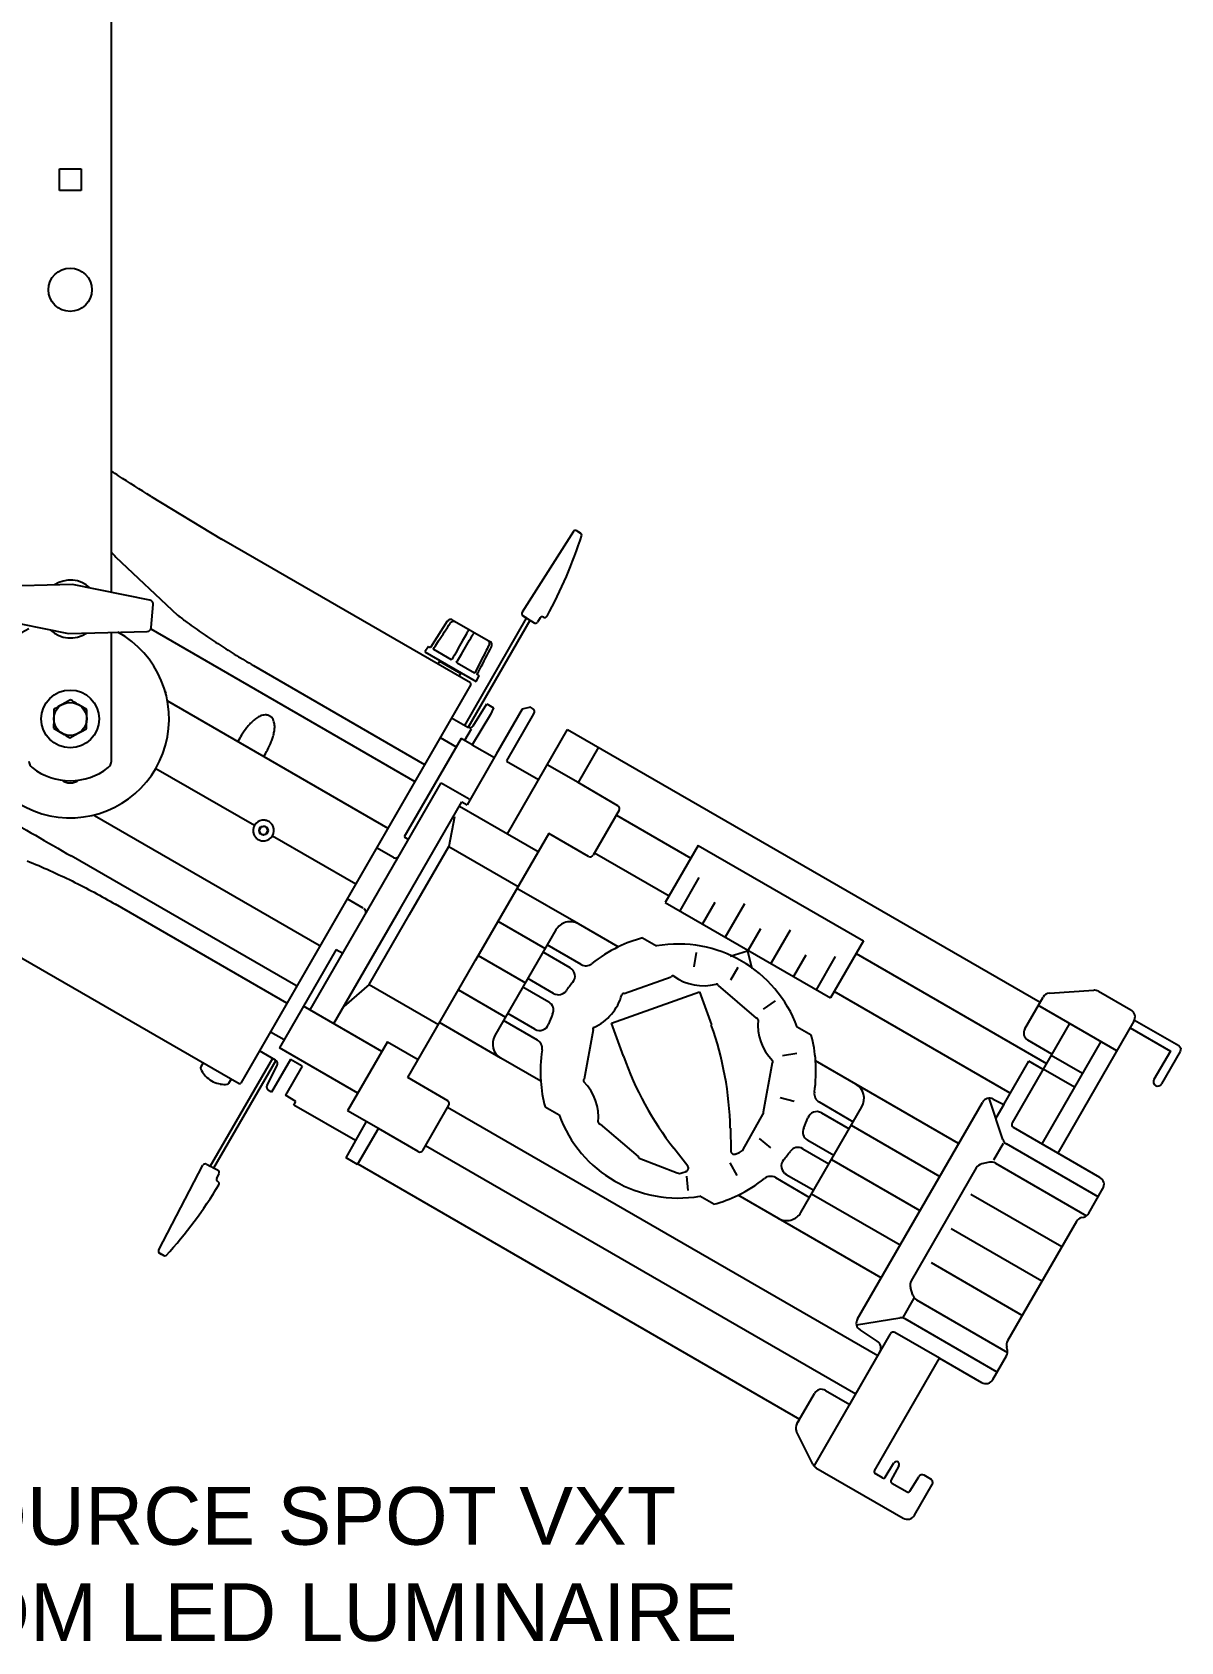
# Model space of a CAD drawing. Extents: x 5 to 346, y -5 to 215.
# Drawn here: x 236.59 to 254.01, y 99.82 to 124.22 of the extents above; entities that cross this region are included whole.
import ezdxf

# ---------------------------------------------------------------- set-up
doc = ezdxf.new("R2010")
doc.units = 0
doc.header["$LTSCALE"] = 0.5
doc.header["$MEASUREMENT"] = 0
doc.layers.add('OBJECT', color=7, linetype='CONTINUOUS')
doc.layers.add('RISER', color=7, linetype='CONTINUOUS')
doc.styles.add('ARIAL', font='arial.ttf')

# ---------------------------------------------------------------- blocks, each defined once
blk = doc.blocks.new('ColorSource spot VXT-z2550')
at = {"layer": 'RISER'}
for p, q in [((0.451, -18.819), (0.451, -4.55)), ((-0.338, -12.397), (-0.01, -12.397)), ((-0.338, -12.725), (-0.338, -12.397)), ((-0.01, -12.397), (-0.01, -12.725)), ((-0.01, -12.725), (-0.338, -12.725)), ((1.052, -17.365), (2.122, -18.012)), ((2.489, -18.226), (2.122, -18.012)), ((7.457, -17.897), (6.68, -19.121)), ((7.509, -17.885), (7.568, -17.923)), ((7.511, -17.887), (7.562, -17.919)), ((0.52, -18.287), (1.456, -19.165)), ((5.896, -20.193), (2.489, -18.226)), ((-0.137, -18.7), (-1.333, -18.733)), ((1.035, -18.937), (-0.137, -18.7)), ((1.055, -19.353), (1.085, -19.004)), ((-1.374, -19.207), (-0.202, -19.444)), ((5.545, -19.258), (5.292, -19.657)), ((5.545, -19.258), (5.549, -19.26)), ((5.619, -19.235), (6.202, -19.571)), ((5.809, -20.836), (6.748, -19.209)), ((5.861, -20.866), (6.8, -19.239)), ((6.692, -19.173), (6.861, -19.28)), ((6.695, -19.175), (6.745, -19.207)), ((6.953, -19.205), (6.912, -19.269)), ((7.004, -19.194), (7.005, -19.194)), ((-0.202, -19.444), (0.994, -19.411)), ((0.451, -21.378), (0.451, -19.426)), ((1.05, -19.374), (5.053, -21.685)), ((5.26, -19.638), (5.204, -19.723)), ((5.204, -19.723), (5.984, -20.173)), ((5.26, -19.638), (5.292, -19.657)), ((5.338, -19.683), (5.604, -19.837)), ((6.216, -19.645), (6.216, -19.645)), ((2.604, -19.927), (5.202, -21.427)), ((5.427, -19.863), (5.401, -19.908)), ((5.427, -19.863), (5.752, -20.05)), ((5.458, -19.869), (5.453, -19.878)), ((5.693, -19.888), (5.956, -20.04)), ((5.902, -20.215), (2.412, -26.26)), ((5.726, -20.035), (5.731, -20.026)), ((5.726, -20.095), (5.752, -20.05)), ((5.984, -20.173), (6.03, -20.083)), ((6, -20.065), (6.03, -20.083)), ((-0.169, -20.449), (-0.295, -20.519)), ((1.279, -20.322), (1.259, -20.311)), ((1.279, -20.322), (1.269, -20.339)), ((1.301, -20.464), (4.644, -22.394)), ((0.079, -20.597), (-0.045, -20.523)), ((5.61, -20.721), (5.856, -20.863)), ((6.201, -20.669), (5.923, -21.131)), ((5.937, -20.843), (6.143, -20.509)), ((6.143, -20.509), (6.247, -20.569)), ((6.247, -20.569), (6.201, -20.669)), ((6.683, -20.591), (6.289, -21.273)), ((6.448, -21.374), (6.86, -20.66)), ((6.805, -20.558), (6.683, -20.591)), ((6.838, -20.578), (6.805, -20.558)), ((-0.426, -20.878), (-0.302, -20.952)), ((-0.178, -21.026), (-0.052, -20.956)), ((5.907, -20.892), (5.807, -21.064)), ((6.456, -22.48), (7.37, -20.897)), ((7.37, -20.897), (14.537, -25.034)), ((5.755, -21.034), (4.892, -22.528)), ((5.437, -21.02), (5.682, -21.161)), ((5.923, -21.131), (5.755, -21.034)), ((5.923, -21.131), (6.259, -21.325)), ((7.838, -21.167), (7.528, -21.704)), ((6.289, -21.273), (5.847, -22.039)), ((6.445, -21.379), (6.93, -21.659)), ((7.528, -21.704), (7.06, -21.434)), ((1.125, -21.488), (2.622, -22.351)), ((3.464, -25.15), (5.453, -21.705)), ((5.453, -21.705), (5.877, -21.95)), ((8.134, -22.054), (7.528, -21.704)), ((0.193, -22.203), (3.6, -24.17)), ((4.829, -23.619), (5.767, -21.993)), ((5.729, -22.06), (6.924, -22.75)), ((5.767, -21.993), (5.847, -22.039)), ((8.153, -22.122), (7.758, -22.806)), ((8.11, -22.196), (9.241, -22.848)), ((5.654, -22.222), (5.568, -22.672)), ((2.894, -22.509), (4.157, -23.238)), ((4.729, -22.839), (4.472, -22.691)), ((4.892, -22.528), (4.956, -22.565)), ((4.974, -23.702), (5.568, -22.672)), ((5.568, -22.672), (6.619, -23.279)), ((7.083, -22.474), (5.974, -24.395)), ((6.456, -22.48), (6.924, -22.75)), ((7.689, -22.824), (7.083, -22.474)), ((9.351, -22.657), (8.852, -23.522)), ((9.351, -22.657), (11.857, -24.104)), ((3.246, -24.782), (-0.161, -22.815)), ((8.908, -23.424), (7.778, -22.771)), ((9.362, -23.143), (9.07, -23.648)), ((7.533, -23.846), (6.601, -23.308)), ((3.111, -25.048), (0.513, -23.548)), ((3.825, -25.358), (4.829, -23.619)), ((4.27, -23.607), (4.025, -23.466)), ((8.852, -23.522), (11.358, -24.969)), ((9.603, -23.523), (9.416, -23.847)), ((10.053, -23.542), (9.761, -24.047)), ((4.359, -24.766), (4.974, -23.702)), ((6.314, -23.806), (7.029, -24.219)), ((8.138, -24.195), (7.533, -23.846)), ((7.192, -23.938), (6.267, -25.54)), ((8.508, -24.058), (8.72, -24.18)), ((10.294, -23.922), (10.107, -24.246)), ((10.744, -23.941), (10.452, -24.446)), ((11.857, -24.104), (11.358, -24.969)), ((-1.017, -24.299), (2.39, -26.266)), ((3.862, -24.233), (2.999, -25.727)), ((3.862, -24.233), (3.96, -24.29)), ((4.945, -26.177), (6.004, -24.343)), ((6.014, -24.326), (6.729, -24.739)), ((7.41, -24.511), (6.998, -24.273)), ((7.574, -24.461), (7.061, -24.165)), ((9.289, -24.497), (9.323, -24.279)), ((9.837, -24.333), (10.099, -24.255)), ((10.099, -24.255), (10.163, -24.521)), ((10.985, -24.321), (10.798, -24.645)), ((11.143, -24.845), (11.435, -24.34)), ((11.746, -24.295), (14.633, -25.962)), ((9.846, -24.693), (9.957, -24.502)), ((4.359, -24.766), (3.975, -25.097)), ((4.359, -24.766), (5.41, -25.373)), ((5.714, -24.845), (6.429, -25.259)), ((7.083, -25.03), (6.692, -24.804)), ((7.158, -24.9), (6.767, -24.674)), ((8.038, -25.35), (9.371, -24.876)), ((8.227, -24.903), (8.943, -24.649)), ((9.371, -24.876), (9.55, -25.378)), ((9.653, -24.78), (10.232, -25.273)), ((14.084, -26.412), (11.414, -24.871)), ((14.681, -24.894), (15.35, -24.85)), ((15.421, -24.866), (15.913, -25.151)), ((4.552, -25.778), (3.366, -25.093)), ((10.342, -25.14), (10.521, -25.011)), ((14.304, -25.438), (14.581, -24.957)), ((15.7, -25.77), (14.535, -25.097)), ((6.358, -25.881), (5.427, -25.343)), ((6.911, -25.609), (6.398, -25.313)), ((6.873, -25.442), (6.461, -25.204)), ((8.216, -25.852), (8.038, -25.35)), ((14.983, -25.356), (14.113, -26.863)), ((15.959, -25.321), (14.805, -27.32)), ((2.862, -25.48), (3.072, -25.601)), ((7.758, -25.453), (7.62, -26.201)), ((11.065, -25.534), (10.853, -25.412)), ((14.715, -25.82), (14.349, -25.608)), ((2.942, -25.912), (2.695, -25.77)), ((4.186, -26.412), (2.999, -25.727)), ((4.636, -25.632), (4.032, -26.678)), ((4.636, -25.632), (5.104, -25.902)), ((10.628, -25.84), (10.846, -25.808)), ((15.457, -25.629), (14.562, -27.18)), ((15.177, -26.114), (14.703, -25.84)), ((1.844, -25.951), (1.808, -26.014)), ((2.894, -25.885), (1.95, -27.52)), ((2.946, -25.915), (2.002, -27.55)), ((2.811, -26.291), (2.965, -25.992)), ((3.166, -25.901), (2.88, -26.396)), ((3.346, -26.005), (3.091, -26.445)), ((3.346, -26.005), (3.166, -25.901)), ((6.963, -26.23), (6.358, -25.881)), ((10.474, -25.953), (10.336, -26.701)), ((11.742, -26.276), (11.131, -25.924)), ((13.985, -26.584), (14.365, -25.926)), ((14.581, -26.051), (14.365, -25.926)), ((15.056, -26.323), (14.582, -26.049)), ((15.056, -26.323), (14.582, -26.049)), ((1.945, -26.209), (1.996, -26.239)), ((2.234, -26.26), (2.27, -26.197)), ((5.551, -26.527), (4.945, -26.177)), ((13.3, -27.176), (11.742, -26.276)), ((2.88, -26.396), (2.835, -26.37)), ((3.25, -26.537), (3.091, -26.445)), ((3.218, -26.592), (3.25, -26.537)), ((4.152, -27.131), (3.218, -26.592)), ((5.175, -27.28), (5.57, -26.596)), ((10.594, -26.48), (10.808, -26.535)), ((11.183, -26.545), (11.702, -26.845)), ((11.765, -29.835), (13.66, -26.552)), ((13.971, -27.113), (13.763, -26.489)), ((13.825, -26.503), (13.985, -26.584)), ((13.985, -26.584), (13.864, -26.793)), ((4.5, -26.948), (4.032, -26.678)), ((4.313, -26.84), (4.152, -27.131)), ((12.073, -30.396), (5.55, -26.63)), ((7.029, -26.62), (7.241, -26.743)), ((10.031, -27.267), (10.337, -26.728)), ((10.908, -28.22), (11.833, -26.618)), ((11.221, -26.712), (11.64, -26.953)), ((4.185, -27.494), (4.5, -26.948)), ((4.19, -27.485), (4.5, -26.948)), ((5.106, -27.298), (4.5, -26.948)), ((7.862, -26.881), (8.441, -27.374)), ((9.838, -26.943), (9.846, -27.289)), ((11.671, -26.899), (13.013, -27.674)), ((14.805, -27.32), (14.131, -26.931)), ((4.152, -27.131), (4.007, -27.391)), ((5.217, -27.206), (11.74, -30.972)), ((5.217, -27.206), (11.74, -30.972)), ((9.192, -27.521), (8.98, -27.248)), ((9.913, -27.335), (9.978, -27.312)), ((9.918, -27.333), (9.922, -27.331)), ((10.276, -27.1), (10.445, -27.241)), ((10.936, -27.254), (11.333, -27.484)), ((11.011, -27.124), (11.408, -27.354)), ((13.976, -27.174), (13.829, -27.43)), ((15.418, -27.985), (14.027, -27.182)), ((15.444, -27.689), (14.805, -27.32)), ((1.168, -28.79), (1.84, -27.505)), ((1.891, -27.489), (2.068, -27.582)), ((1.894, -27.491), (1.947, -27.519)), ((4.185, -27.494), (4.007, -27.391)), ((4.185, -27.494), (4.011, -27.393)), ((4.19, -27.485), (10.889, -31.353)), ((8.457, -27.396), (9.034, -27.621)), ((9.831, -27.47), (9.939, -27.662)), ((11.371, -27.419), (12.713, -28.193)), ((13.568, -27.546), (12.58, -29.258)), ((13.77, -27.46), (13.65, -27.486)), ((13.859, -27.474), (15.24, -28.271)), ((2.049, -27.699), (2.084, -27.633)), ((2.065, -27.75), (2.066, -27.75)), ((9.104, -27.622), (9.169, -27.599)), ((9.163, -27.601), (9.16, -27.602)), ((9.175, -27.67), (9.193, -27.89)), ((10.521, -27.693), (11.04, -27.992)), ((10.684, -27.643), (11.102, -27.884)), ((9.586, -28.096), (9.374, -27.974)), ((10.567, -28.311), (9.957, -27.959)), ((11.071, -27.938), (12.413, -28.713)), ((14.864, -28.743), (13.487, -27.947)), ((15.275, -28.231), (15.49, -27.86)), ((15.163, -28.299), (15.199, -28.29)), ((12.125, -29.211), (10.567, -28.311)), ((14.564, -29.262), (13.187, -28.467)), ((15.087, -28.358), (14.042, -30.167)), ((1.184, -28.84), (1.246, -28.873)), ((1.187, -28.842), (1.24, -28.87)), ((14.264, -29.782), (12.887, -28.987)), ((12.621, -29.522), (12.452, -29.814)), ((12.606, -29.476), (12.569, -29.359)), ((12.663, -29.546), (14.043, -30.343)), ((12.408, -29.821), (11.753, -29.932)), ((12.066, -30.172), (11.805, -30.002)), ((13.884, -30.64), (12.491, -29.836)), ((11.107, -32.068), (12.267, -30.059)), ((13.009, -30.43), (12.335, -30.041)), ((11.649, -31.13), (12.106, -30.339)), ((12.024, -32.137), (13.009, -30.43)), ((13.009, -30.43), (13.648, -30.799)), ((13.819, -30.753), (14.027, -30.394)), ((14.039, -30.299), (14.03, -30.262)), ((10.847, -31.425), (11.113, -30.964)), ((11.283, -30.919), (11.649, -31.13)), ((10.889, -31.353), (10.861, -31.4)), ((11.088, -32.039), (10.843, -31.542)), ((11.137, -32.093), (12.461, -32.857)), ((12.148, -32.244), (12.035, -32.178)), ((12.188, -32.233), (12.32, -32.019)), ((12.394, -32.062), (12.274, -32.283)), ((12.878, -32.264), (12.778, -32.206)), ((12.285, -32.323), (12.52, -32.459)), ((12.561, -32.448), (12.696, -32.227)), ((12.631, -32.811), (12.901, -32.344))]:
    blk.add_line(p, q, dxfattribs=at)
at = {"layer": 'RISER', "flags": 128}
for points in [[(3.616, -24.174), (3.615, -24.174), (3.614, -24.175), (3.612, -24.175), (3.61, -24.174), (3.608, -24.174), (3.605, -24.173), (3.603, -24.172), (3.6, -24.17)], [(3.265, -24.783), (3.263, -24.784), (3.262, -24.785), (3.26, -24.786), (3.257, -24.786), (3.255, -24.785), (3.252, -24.785), (3.249, -24.784), (3.246, -24.782)]]:
    blk.add_lwpolyline(points, dxfattribs=at)
at = {"layer": 'RISER'}
for points in [[(15.968, -25.304), (16.64, -25.692)], [(15.901, -25.42), (16.513, -25.774), (16.263, -26.207)], [(16.661, -25.78), (16.377, -26.273)], [(16.64, -25.692), (16.67, -25.732)], [(16.67, -25.732), (16.661, -25.78)]]:
    blk.add_lwpolyline(points, dxfattribs=at)
for centre, radius in [((-0.174, -14.231), 0.329), ((-0.174, -20.738), 0.438), ((-0.174, -20.738), 0.25), ((2.758, -22.43), 0.0682)]:
    blk.add_circle(centre, radius, dxfattribs=at)
for centre, radius, start, end in [((0.938, -15.825), 6.98, 331.2592, 342.2457), ((7.488, -17.917), 0.0375, 57.619, 147.619), ((7.548, -17.955), 0.0375, 2.7784, 57.619), ((-0.17, -19.072), 0.438, 47.4683, 123.5677), ((6.712, -19.141), 0.0375, 147.619, 237.619), ((6.881, -19.249), 0.0375, 237.619, 327.619), ((6.984, -19.225), 0.0375, 57.619, 147.619), ((7.026, -19.163), 0.0375, 237.619, 330.8842), ((-0.174, -20.738), 1.5, 114.6243, 61.2034), ((-0.17, -19.072), 0.438, 226.567, 303.5677), ((5.888, -20.207), 0.016, 330, 60), ((6.808, -20.63), 0.06, 330, 60), ((5.886, -20.811), 0.06, 240, 328.2508), ((-0.674, -21.378), 0.125, 180, 232.0201), ((0.326, -21.378), 0.125, 307.9799, 0), ((-0.174, -20.738), 0.937, 232.0201, 307.9799), ((-0.174, -21.488), 0.22, 234.3056, 305.6944), ((8.109, -22.097), 0.05, 330, 60), ((2.758, -22.43), 0.157, 97.0792, 202.9208), ((2.758, -22.43), 0.157, 277.0792, 22.9208), ((4.759, -22.787), 0.06, 240, 330), ((7.714, -22.781), 0.05, 240, 330), ((4.251, -23.666), 0.06, 330, 60), ((7.408, -24.063), 0.25, 60, 150), ((9.047, -26.077), 2.09, 104.9361, 115.7974), ((9.047, -26.077), 1.925, 20.2258, 99.7742), ((9.047, -26.077), 2.09, 115.7974, 128.8201), ((7.338, -24.637), 0.145, 319.8855, 60), ((7.646, -24.336), 0.145, 240, 308.8201), ((8.966, -24.659), 0.025, 54.38, 154.5547), ((9.427, -24.016), 0.767, 234.38, 284.7294), ((7.231, -24.774), 0.145, 240, 324.351), ((9.047, -26.077), 2.09, 139.8855, 144.351), ((9.628, -24.782), 0.025, 4.5547, 104.7294), ((15.358, -24.975), 0.125, 60, 93.8095), ((7.011, -25.155), 0.145, 335.649, 60), ((7.452, -24.717), 0.767, 294.38, 344.7294), ((8.216, -24.926), 0.025, 64.5547, 164.7294), ((14.52, -25.123), 0.03, 60, 150), ((14.689, -25.019), 0.125, 93.8095, 150), ((6.945, -25.317), 0.145, 240, 340.1145), ((9.047, -26.077), 2.09, 155.649, 160.1145), ((4.819, -27.059), 5.02, 1.3237, 19.5547), ((10.234, -25.298), 0.025, 354.38, 94.5547), ((11.022, -25.376), 0.767, 174.38, 224.7294), ((15.851, -25.259), 0.125, 330, 60), ((6.483, -25.665), 0.25, 150, 240), ((6.839, -25.734), 0.145, 351.1799, 60), ((7.779, -25.438), 0.025, 114.38, 214.5547), ((9.047, -26.077), 2.09, 4.2026, 15.0639), ((14.412, -25.5), 0.125, 150, 240), ((9.047, -26.077), 2.09, 171.1799, 184.2026), ((12.947, -24.172), 5.02, 199.5547, 217.7857), ((1.838, -26.032), 0.035, 150, 204.6842), ((2.17, -25.879), 0.4, 204.6842, 219.6605), ((2.912, -25.964), 0.06, 332.7492, 60), ((10.46, -25.933), 0.025, 304.5547, 44.7294), ((9.047, -26.077), 2.09, 351.1799, 4.2026), ((2.192, -25.848), 0.437, 220.8128, 235.5407), ((2.185, -25.844), 0.437, 244.4617, 259.1394), ((2.17, -25.879), 0.4, 260.3395, 275.3158), ((2.203, -26.243), 0.035, 275.3158, 330), ((2.398, -26.252), 0.016, 240, 330), ((2.865, -26.318), 0.06, 152.7492, 240), ((9.047, -26.077), 2.09, 184.2026, 195.0639), ((7.635, -26.221), 0.025, 124.5547, 224.7294), ((7.072, -26.779), 0.767, 354.38, 44.7294), ((11.617, -26.493), 0.25, 330, 60), ((16.32, -26.24), 0.0656, 150, 330), ((5.526, -26.571), 0.05, 330, 60), ((11.256, -26.42), 0.145, 171.1799, 240), ((13.769, -26.614), 0.125, 63, 150), ((9.047, -26.077), 1.925, 200.2258, 279.7742), ((10.315, -26.716), 0.025, 330.4286, 34.5547), ((9.047, -26.077), 2.09, 335.649, 340.1145), ((11.149, -26.837), 0.145, 60, 160.1145), ((7.86, -26.856), 0.025, 174.38, 274.5547), ((11.083, -26.999), 0.145, 155.649, 240), ((14.156, -26.888), 0.05, 150, 240), ((5.131, -27.255), 0.05, 240, 330), ((9.896, -27.288), 0.05, 181.3237, 289.5547), ((9.944, -27.217), 0.1, 289.5547, 330.4286), ((9.047, -26.077), 2.09, 319.8855, 324.351), ((10.863, -27.38), 0.145, 60, 144.351), ((14.089, -27.073), 0.125, 198.4581, 240), ((1.873, -27.522), 0.0375, 62.381, 152.381), ((8.466, -27.372), 0.025, 184.5547, 248.6808), ((9.152, -27.552), 0.05, 289.5547, 37.7857), ((10.756, -27.517), 0.145, 139.8855, 240), ((13.677, -27.608), 0.125, 102.3439, 150), ((13.797, -27.582), 0.125, 60, 102.3439), ((-3.886, -24.181), 6.98, 317.7543, 328.7408), ((2.082, -27.716), 0.0375, 152.381, 242.381), ((2.048, -27.783), 0.0375, 329.1158, 62.381), ((2.05, -27.615), 0.0375, 332.381, 62.381), ((9.07, -27.528), 0.1, 248.6808, 289.5547), ((9.047, -26.077), 2.09, 295.7974, 308.8201), ((10.448, -27.818), 0.145, 60, 128.8201), ((15.381, -27.798), 0.125, 330, 60), ((9.047, -26.077), 2.09, 284.9361, 295.7974), ((10.692, -28.095), 0.25, 240, 330), ((15.195, -28.42), 0.125, 105, 150), ((15.167, -28.169), 0.125, 285, 330), ((1.201, -28.807), 0.0375, 152.381, 242.381), ((1.264, -28.84), 0.0375, 242.381, 297.2216), ((12.688, -29.321), 0.125, 150, 197.6561), ((12.725, -29.438), 0.125, 197.6561, 240), ((11.873, -29.897), 0.125, 150, 237), ((12.429, -29.944), 0.125, 60, 99.565), ((11.997, -30.276), 0.125, 330, 57), ((12.31, -30.084), 0.05, 60, 150), ((14.15, -30.23), 0.125, 150, 195), ((13.919, -30.331), 0.125, 330, 15), ((11.221, -31.027), 0.125, 60, 150), ((13.711, -30.691), 0.125, 240, 330), ((10.955, -31.487), 0.125, 150, 206.1905), ((11.2, -31.984), 0.125, 206.1905, 240), ((11.2, -31.984), 0.125, 206.1905, 240), ((12.05, -32.152), 0.03, 150, 240), ((12.356, -32.041), 0.0427, 331.4957, 148.5043), ((12.748, -32.258), 0.06, 60, 148.5319), ((12.163, -32.218), 0.03, 240, 328.6122), ((12.3, -32.297), 0.03, 151.3878, 240), ((12.535, -32.433), 0.03, 240, 328.6438), ((12.848, -32.316), 0.06, 327.704, 60), ((12.523, -32.748), 0.125, 240, 330)]:
    blk.add_arc(centre, radius, start, end, dxfattribs=at)
for centre, major_axis, ratio, start_param, end_param in [((1.034, -18.937), (0.0074, -0.0015), 0.069473, 1.372627, 1.57875), ((1.023, -18.999), (0.0222, 0.0589), 0.988785, 4.983354, 6.435293), ((0.994, -19.41), (0.00755, 0.00021), 0.069473, 4.704435, 4.910558), ((0.993, -19.348), (-0.0117, 0.0618), 0.988785, 2.989485, 4.441424)]:
    blk.add_ellipse(centre, major_axis=major_axis, ratio=ratio, start_param=start_param, end_param=end_param, dxfattribs=at)
for points, knots in [([(1.052, -17.365), (0.887, -17.261), (0.685, -17.135), (0.487, -17.003), (0.451, -16.979)], [0, 0, 0, 0, 0.4445364, 0.5431602, 0.5431602, 0.5431602, 0.5431602]), ([(1.456, -19.165), (1.504, -19.202), (1.631, -19.3), (1.844, -19.45), (2.093, -19.617), (2.346, -19.777), (2.518, -19.877), (2.604, -19.928)], [0, 0, 0, 0, 0.130893, 0.348423, 0.567917, 0.783865, 1, 1, 1, 1]), ([(5.619, -19.235), (5.616, -19.233), (5.607, -19.229), (5.592, -19.229), (5.576, -19.234), (5.56, -19.244), (5.553, -19.255), (5.549, -19.26)], [0, 0, 0, 0, 0.156463, 0.377207, 0.586936, 0.792743, 1, 1, 1, 1]), ([(5.59, -19.284), (5.591, -19.282), (5.596, -19.275), (5.608, -19.264), (5.628, -19.256), (5.65, -19.255), (5.663, -19.261), (5.669, -19.264)], [0, 0, 0, 0, 0.06206, 0.280895, 0.514816, 0.758819, 1, 1, 1, 1]), ([(5.334, -19.677), (5.339, -19.67), (5.366, -19.629), (5.451, -19.498), (5.532, -19.374), (5.59, -19.284)], [0, 0, 0, 0, 0.056184, 0.311886, 1, 1, 1, 1]), ([(5.844, -19.43), (5.839, -19.439), (5.815, -19.482), (5.739, -19.619), (5.667, -19.746), (5.615, -19.839)], [0, 0, 0, 0, 0.063926, 0.319628, 1, 1, 1, 1]), ([(5.685, -19.88), (5.69, -19.872), (5.715, -19.83), (5.795, -19.696), (5.87, -19.569), (5.925, -19.477)], [0, 0, 0, 0, 0.056184, 0.311886, 1, 1, 1, 1]), ([(5.863, -19.375), (5.864, -19.376), (5.865, -19.378), (5.864, -19.385), (5.86, -19.398), (5.853, -19.413), (5.847, -19.424), (5.844, -19.43)], [0, 0, 0, 0, 0.156463, 0.377207, 0.586936, 0.792743, 1, 1, 1, 1]), ([(5.925, -19.477), (5.926, -19.475), (5.931, -19.468), (5.939, -19.455), (5.949, -19.441), (5.958, -19.433), (5.96, -19.433), (5.962, -19.432)], [0, 0, 0, 0, 0.06206, 0.280895, 0.514816, 0.758819, 1, 1, 1, 1]), ([(5.338, -19.683), (5.337, -19.683), (5.335, -19.681), (5.335, -19.678), (5.334, -19.677), (5.334, -19.677)], [0, 0, 0, 0, 0.417944, 0.987082, 1, 1, 1, 1]), ([(6.176, -19.622), (6.171, -19.631), (6.148, -19.675), (6.078, -19.815), (6.011, -19.945), (5.963, -20.04)], [0, 0, 0, 0, 0.063926, 0.319628, 1, 1, 1, 1]), ([(5.999, -20.06), (6.012, -20.035), (6.084, -19.897), (6.157, -19.759), (6.216, -19.645)], [0, 0, 0, 0, 0.178584, 1, 1, 1, 1]), ([(6.153, -19.543), (6.157, -19.546), (6.166, -19.552), (6.176, -19.566), (6.182, -19.584), (6.183, -19.604), (6.178, -19.616), (6.176, -19.622)], [0, 0, 0, 0, 0.156463, 0.377207, 0.586936, 0.792743, 1, 1, 1, 1]), ([(6.216, -19.645), (6.216, -19.643), (6.22, -19.635), (6.224, -19.62), (6.223, -19.6), (6.216, -19.582), (6.206, -19.575), (6.202, -19.571)], [0, 0, 0, 0, 0.06206, 0.280895, 0.514816, 0.758819, 1, 1, 1, 1]), ([(5.615, -19.839), (5.615, -19.839), (5.613, -19.839), (5.609, -19.839), (5.605, -19.837), (5.604, -19.837)], [0, 0, 0, 0, 0.012918, 0.582056, 1, 1, 1, 1]), ([(5.693, -19.888), (5.692, -19.887), (5.689, -19.885), (5.687, -19.882), (5.685, -19.88), (5.685, -19.88)], [0, 0, 0, 0, 0.417944, 0.987082, 1, 1, 1, 1]), ([(5.963, -20.04), (5.963, -20.04), (5.962, -20.041), (5.959, -20.041), (5.957, -20.04), (5.956, -20.04)], [0, 0, 0, 0, 0.012918, 0.582056, 1, 1, 1, 1]), ([(5.999, -20.063), (5.999, -20.063), (5.998, -20.063), (5.998, -20.061), (5.999, -20.061), (5.999, -20.06)], [0, 0, 0, 0, 0.2318595, 0.5971679, 1, 1, 1, 1]), ([(5.999, -20.064), (5.999, -20.064), (5.999, -20.064), (5.999, -20.063), (5.999, -20.063)], [0, 0, 0, 0, 0.455001, 1, 1, 1, 1]), ([(5.999, -20.063), (5.999, -20.063), (5.999, -20.064), (6, -20.065), (6, -20.065)], [0, 0, 0, 0, 0.069397, 1, 1, 1, 1]), ([(-0.045, -20.523), (-0.048, -20.521), (-0.09, -20.496), (-0.131, -20.472), (-0.169, -20.449)], [0, 0, 0, 0, 0.070214, 1, 1, 1, 1]), ([(-0.424, -20.734), (-0.424, -20.773), (-0.425, -20.822), (-0.425, -20.869), (-0.426, -20.878)], [0, 0, 0, 0, 0.8029186, 1, 1, 1, 1]), ([(-0.421, -20.59), (-0.422, -20.627), (-0.423, -20.674), (-0.423, -20.723), (-0.424, -20.734)], [0, 0, 0, 0, 0.7790657, 1, 1, 1, 1]), ([(-0.295, -20.519), (-0.298, -20.521), (-0.341, -20.545), (-0.383, -20.568), (-0.421, -20.59)], [0, 0, 0, 0, 0.0702136, 1, 1, 1, 1]), ([(0.074, -20.886), (0.074, -20.876), (0.075, -20.829), (0.076, -20.781), (0.076, -20.741)], [0, 0, 0, 0, 0.1970814, 1, 1, 1, 1]), ([(0.076, -20.741), (0.077, -20.731), (0.077, -20.682), (0.078, -20.634), (0.079, -20.597)], [0, 0, 0, 0, 0.220934, 1, 1, 1, 1]), ([(2.763, -21.307), (2.782, -21.275), (2.8, -21.243), (2.817, -21.21), (2.839, -21.169), (2.859, -21.126), (2.884, -21.062), (2.892, -21.04), (2.906, -20.997), (2.912, -20.974), (2.921, -20.929), (2.925, -20.907), (2.928, -20.861), (2.928, -20.838), (2.923, -20.803), (2.92, -20.791), (2.913, -20.769), (2.909, -20.758), (2.898, -20.736), (2.891, -20.726), (2.878, -20.713), (2.874, -20.708), (2.864, -20.701), (2.859, -20.697), (2.848, -20.691), (2.842, -20.688), (2.83, -20.684), (2.824, -20.682), (2.812, -20.679), (2.806, -20.679), (2.794, -20.678), (2.788, -20.677), (2.77, -20.678), (2.758, -20.68), (2.735, -20.686), (2.724, -20.689), (2.703, -20.698), (2.692, -20.703), (2.672, -20.714), (2.662, -20.72), (2.634, -20.739), (2.616, -20.754), (2.582, -20.784), (2.566, -20.8), (2.535, -20.834), (2.52, -20.852), (2.477, -20.906), (2.45, -20.945), (2.425, -20.984), (2.406, -21.015), (2.387, -21.047), (2.368, -21.08)], [-0.097288, -0.097288, -0.097288, -0.097288, 0, 0, 0, 0.125, 0.125, 0.1875, 0.1875, 0.25, 0.25, 0.3125, 0.3125, 0.375, 0.375, 0.40625, 0.40625, 0.4375, 0.4375, 0.46875, 0.46875, 0.484375, 0.484375, 0.5, 0.5, 0.515625, 0.515625, 0.53125, 0.53125, 0.546875, 0.546875, 0.5625, 0.5625, 0.59375, 0.59375, 0.625, 0.625, 0.65625, 0.65625, 0.6875, 0.6875, 0.75, 0.75, 0.8125, 0.8125, 0.875, 0.875, 1, 1, 1, 1.097527, 1.097527, 1.097527, 1.097527]), ([(-0.302, -20.952), (-0.299, -20.954), (-0.257, -20.979), (-0.216, -21.004), (-0.178, -21.026)], [0, 0, 0, 0, 0.070214, 1, 1, 1, 1]), ([(-0.052, -20.956), (-0.049, -20.954), (-0.006, -20.931), (0.036, -20.907), (0.074, -20.886)], [0, 0, 0, 0, 0.070214, 1, 1, 1, 1]), ([(-1.245, -22.191), (-1.063, -22.294), (-0.883, -22.399), (-0.522, -22.607), (-0.341, -22.711), (-0.161, -22.815)], [0, 0, 0, 0, 0.5, 0.5, 1, 1, 1, 1]), ([(2.719, -22.374), (2.715, -22.383), (2.708, -22.399), (2.697, -22.421), (2.692, -22.432), (2.69, -22.436)], [0, 0, 0, 0, 0.439117, 0.751367, 1, 1, 1, 1]), ([(2.69, -22.436), (2.692, -22.439), (2.698, -22.448), (2.709, -22.464), (2.721, -22.48), (2.727, -22.489), (2.729, -22.492)], [0, 0, 0, 0, 0.156025, 0.493707, 0.819058, 1, 1, 1, 1]), ([(2.787, -22.368), (2.777, -22.369), (2.76, -22.371), (2.736, -22.373), (2.724, -22.374), (2.719, -22.374)], [0, 0, 0, 0, 0.439117, 0.751367, 1, 1, 1, 1]), ([(2.903, -22.369), (2.896, -22.353), (2.887, -22.339), (2.865, -22.313), (2.852, -22.302), (2.829, -22.29), (2.822, -22.286), (2.806, -22.28), (2.798, -22.278), (2.781, -22.274), (2.772, -22.273), (2.756, -22.273), (2.747, -22.273), (2.739, -22.274)], [0, 0, 0, 0, 0.25, 0.25, 0.5, 0.5, 0.625, 0.625, 0.75, 0.75, 0.875, 0.875, 1, 1, 1, 1]), ([(2.826, -22.424), (2.824, -22.421), (2.817, -22.412), (2.806, -22.396), (2.795, -22.38), (2.789, -22.371), (2.787, -22.368)], [0, 0, 0, 0, 0.180942, 0.506293, 0.843975, 1, 1, 1, 1]), ([(2.797, -22.486), (2.801, -22.477), (2.808, -22.462), (2.819, -22.44), (2.824, -22.429), (2.826, -22.424)], [0, 0, 0, 0, 0.439117, 0.751367, 1, 1, 1, 1]), ([(2.613, -22.492), (2.62, -22.507), (2.629, -22.522), (2.651, -22.547), (2.664, -22.558), (2.687, -22.571), (2.694, -22.574), (2.71, -22.58), (2.718, -22.583), (2.735, -22.586), (2.743, -22.587), (2.76, -22.588), (2.769, -22.588), (2.777, -22.587)], [0, 0, 0, 0, 0.25, 0.25, 0.5, 0.5, 0.625, 0.625, 0.75, 0.75, 0.875, 0.875, 1, 1, 1, 1]), ([(2.729, -22.492), (2.739, -22.491), (2.756, -22.49), (2.78, -22.488), (2.792, -22.486), (2.797, -22.486)], [0, 0, 0, 0, 0.439117, 0.751367, 1, 1, 1, 1]), ([(-0.825, -22.892), (-0.593, -22.984), (-0.367, -23.086), (-0.032, -23.25), (0.078, -23.307), (0.297, -23.425), (0.406, -23.486), (0.513, -23.548)], [0, 0, 0, 0, 0.5, 0.5, 0.75, 0.75, 1, 1, 1, 1])]:
    blk.add_open_spline(points, degree=3, knots=knots, dxfattribs=at)
blk.add_open_spline([(0.451, -18.21), (0.474, -18.236), (0.497, -18.261), (0.52, -18.287)], degree=3, dxfattribs=at)
for p in [(13.054, -27.602), (13.054, -27.602), (12.035, -32.178)]:
    blk.add_point(p, dxfattribs=at)
at = {"layer": 'RISER', "color": 1, "insert": (1.035, -32.384), "char_height": 0.875, "width": 20.15864, "attachment_point": 2, "style": 'ARIAL'}
blk.add_mtext('COLORSOURCE SPOT VXT\\P25%%D-50%%D ZOOM LED LUMINAIRE', dxfattribs=at)

msp = doc.modelspace()

# ---------------------------------------------------------------- block references
at = {"layer": 'OBJECT'}
msp.add_blockref('ColorSource spot VXT-z2550', (237.338, 134.55), dxfattribs=at)

doc.saveas('drawing.dxf')
